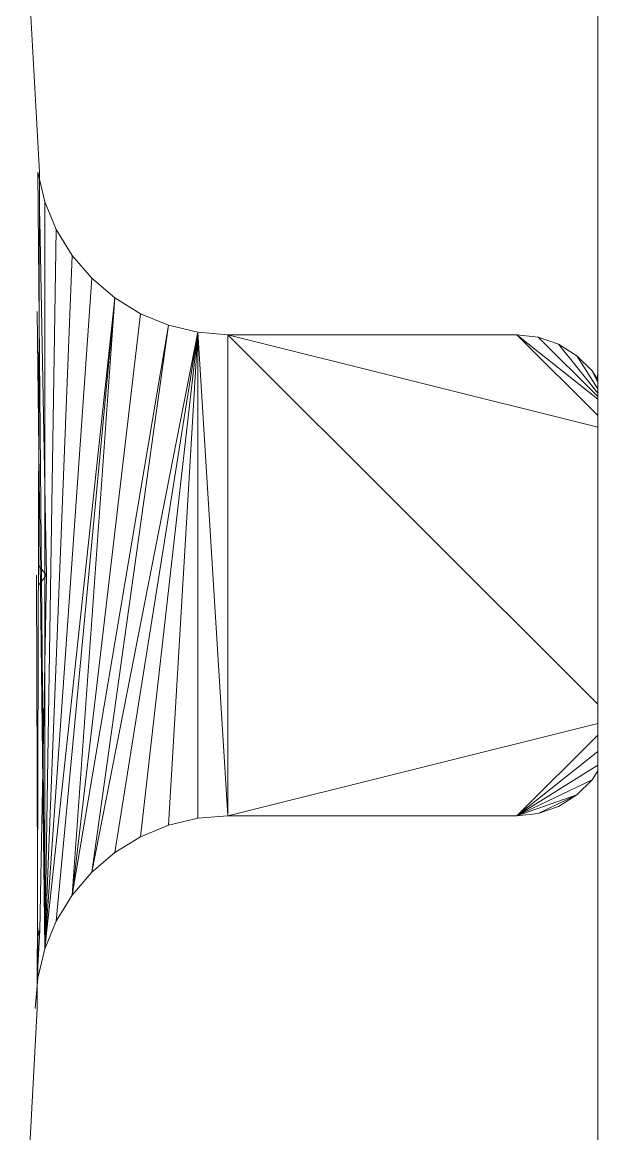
# Model space of a CAD drawing. Header units: millimetres. Extents: x 90978 to 295199, y -4084 to 97293.
# Drawn here: x 175630 to 175929, y 21145 to 21722 of the extents above; entities that cross this region are included whole.
import ezdxf

# ---------------------------------------------------------------- set-up
doc = ezdxf.new("R2010")
doc.units = ezdxf.units.MM
doc.header["$MEASUREMENT"] = 0
doc.layers.get('0').update_dxf_attribs({"linetype": 'CONTINUOUS'})
doc.layers.add('A-DETL-THIN', color=8, linetype='CONTINUOUS', lineweight=9)
doc.layers.add('G-IMPT', color=8, linetype='CONTINUOUS', lineweight=9)

# ---------------------------------------------------------------- blocks, each defined once
blk = doc.blocks.new('Synergy Type 3 - Desk Type 3_dwg_Family - 580997-310579-_3D_-V225-Level 0')
at = {"layer": 'G-IMPT'}
for p, q in [((-460.13, 145.24), (-435.57, 143.89)), ((-439.19, 145.18), (-435.57, 143.89)), ((-435.57, 143.89), (-436.55, 145.18)), ((-251.06, 140.49), (-256.14, 144.67)), ((-251.06, 140.49), (-246.01, 144.64)), ((-435.57, 143.89), (-251.06, 140.49)), ((-66.55, 143.89), (-251.06, 140.49)), ((-62.38, 144.12), (-66.55, 143.89))]:
    blk.add_line(p, q, dxfattribs=at)
blk = doc.blocks.new('Synergy Type 3 - Desk Type 3_dwg_Family - 609077-310585-_3D_-768214-Level 0')
at = {"layer": 'G-IMPT'}
blk.add_line((-148.91, -145.34), (-146.06, -145.71), dxfattribs=at)
blk = doc.blocks.new('Synergy Type 3 - Desk Type 3_dwg_Family - 678409-310601-_3D_-768222-Level 0')
at = {"layer": 'G-IMPT'}
blk.add_line((325.94, -145.71), (-824.06, -145.71), dxfattribs=at)
blk = doc.blocks.new('Synergy Type 3 - Desk Type 3_dwg_Family - 694305-310617-_3D_-V222-Level 0')
at = {"layer": 'G-IMPT'}
for p, q in [((-460.41, 145.06), (-476.06, 146.29)), ((-251.07, 145.65), (-460.41, 145.06)), ((-460.41, 145.06), (-445.15, 141.39)), ((-113.95, 145.26), (-445.15, 141.39)), ((-41.7, 145.06), (-445.15, 141.39)), ((-56.96, 141.39), (-41.7, 145.06)), ((-445.15, 141.39), (-430.66, 135.39)), ((-106.96, 105.07), (-445.15, 141.39)), ((-96.77, 117), (-445.15, 141.39)), ((-84.83, 127.19), (-445.15, 141.39)), ((-71.46, 135.39), (-445.15, 141.39)), ((-56.96, 141.39), (-445.15, 141.39)), ((-71.46, 135.39), (-56.96, 141.39)), ((-430.66, 135.39), (-417.28, 127.19)), ((-106.96, 105.07), (-430.66, 135.39)), ((-84.83, 127.19), (-71.46, 135.39)), ((-417.28, 127.19), (-405.35, 117)), ((-121.16, 77.19), (-417.28, 127.19)), ((-115.16, 91.69), (-417.28, 127.19)), ((-106.96, 105.07), (-417.28, 127.19)), ((-96.77, 117), (-84.83, 127.19)), ((-405.35, 117), (-395.15, 105.07)), ((-124.82, 61.93), (-405.35, 117)), ((-121.16, 77.19), (-405.35, 117)), ((-106.96, 105.07), (-96.77, 117)), ((-395.15, 105.07), (-386.96, 91.69)), ((-124.82, 61.93), (-395.15, 105.07)), ((-115.16, 91.69), (-106.96, 105.07)), ((-386.96, 91.69), (-380.95, 77.19)), ((-124.82, 61.93), (-386.96, 91.69)), ((-121.16, 77.19), (-115.16, 91.69)), ((-380.95, 77.19), (-377.29, 61.93)), ((-124.82, 61.93), (-380.95, 77.19)), ((-124.82, 61.93), (-121.16, 77.19)), ((-377.29, 61.93), (-376.06, 46.29)), ((-124.82, 61.93), (-377.29, 61.93)), ((-124.82, 61.93), (-376.06, 46.29)), ((-126.06, 46.29), (-124.82, 61.93)), ((-376.06, -103.71), (-376.06, 46.29)), ((-328.06, -145.71), (-376.06, 46.29)), ((-126.06, 46.29), (-376.06, 46.29)), ((-318.06, -145.71), (-126.06, 46.29)), ((-174.06, -145.71), (-126.06, 46.29)), ((-126.06, -103.71), (-126.06, 46.29)), ((-376.06, -103.71), (-374.8, -114.84)), ((-376.06, -103.71), (-365.15, -134.89)), ((-376.06, -103.71), (-357.23, -142.8)), ((-376.06, -103.71), (-349.67, -145.71)), ((-376.06, -103.71), (-342.56, -145.71)), ((-376.06, -103.71), (-334.06, -145.71)), ((-168.06, -145.71), (-126.06, -103.71)), ((-159.55, -145.71), (-126.06, -103.71)), ((-127.31, -114.84), (-126.06, -103.71)), ((-374.8, -114.84), (-371.1, -125.41)), ((-374.8, -114.84), (-365.15, -134.89)), ((-158.18, -145.71), (-127.31, -114.84)), ((-131.01, -125.41), (-127.31, -114.84)), ((-371.1, -125.41), (-365.15, -134.89)), ((-156.47, -145.71), (-131.01, -125.41)), ((-136.96, -134.89), (-131.01, -125.41)), ((-365.15, -134.89), (-357.23, -142.8)), ((-154.19, -145.71), (-136.96, -134.89)), ((-144.88, -142.8), (-136.96, -134.89)), ((-357.23, -142.8), (-352.6, -145.71)), ((-150.92, -145.71), (-144.88, -142.8)), ((-149.51, -145.71), (-144.88, -142.8))]:
    blk.add_line(p, q, dxfattribs=at)

msp = doc.modelspace()

# ---------------------------------------------------------------- linework, layer by layer
at = {"layer": 'A-DETL-THIN'}
for p, q in [((175639.26, 21644.36), (175630.25, 21803.77)), ((175638.03, 21210.01), (175639.26, 21644.36)), ((175630.25, 21066.24), (175638.03, 21210.01))]:
    msp.add_line(p, q, dxfattribs=at)

# ---------------------------------------------------------------- block references
at = {"rotation": 90.00000000000007}
for name in ['Synergy Type 3 - Desk Type 3_dwg_Family - 609077-310585-_3D_-768214-Level 0', 'Synergy Type 3 - Desk Type 3_dwg_Family - 609077-310585-_3D_-768214-Level 0', 'Synergy Type 3 - Desk Type 3_dwg_Family - 678409-310601-_3D_-768222-Level 0', 'Synergy Type 3 - Desk Type 3_dwg_Family - 678409-310601-_3D_-768222-Level 0', 'Synergy Type 3 - Desk Type 3_dwg_Family - 580997-310579-_3D_-V225-Level 0', 'Synergy Type 3 - Desk Type 3_dwg_Family - 580997-310579-_3D_-V225-Level 0', 'Synergy Type 3 - Desk Type 3_dwg_Family - 694305-310617-_3D_-V222-Level 0', 'Synergy Type 3 - Desk Type 3_dwg_Family - 694305-310617-_3D_-V222-Level 0']:
    msp.add_blockref(name, (175783.32, 21686.06), dxfattribs=at)

doc.saveas('drawing.dxf')
